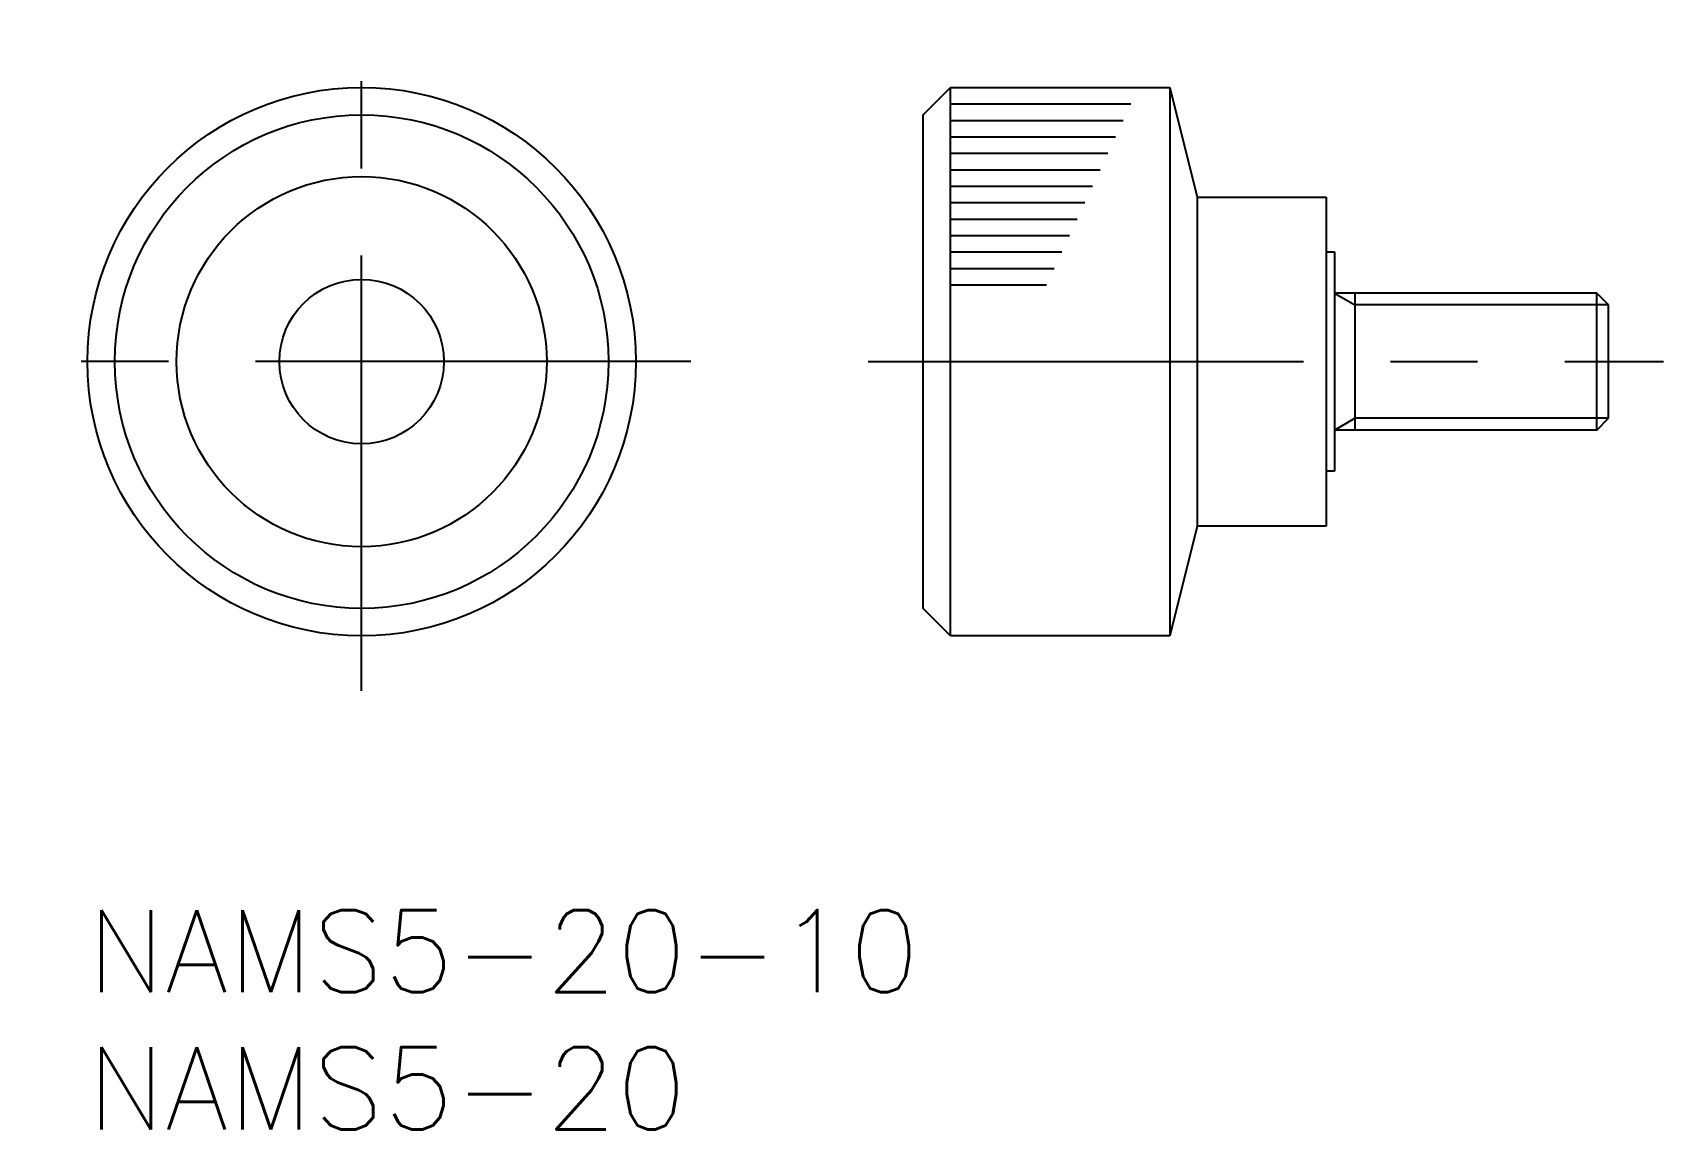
# Model space of a CAD drawing. Extents: x -2 to 57.5, y -8 to 32.
import ezdxf

# ---------------------------------------------------------------- set-up
doc = ezdxf.new("R2010")
doc.units = 0
doc.header["$LTSCALE"] = 0.5
doc.linetypes.add('CENTER', pattern=[50.8, 31.75, -6.35, 6.35, -6.35])
for name, color, linetype in [('MSM_CENTER', 1, 'CENTER'), ('MSM_CONTINUOUS', 7, 'CONTINUOUS'), ('MSM_NARROW', 5, 'CONTINUOUS'), ('MSM_PART_NUMBER', 7, 'CONTINUOUS')]:
    doc.layers.add(name, color=color, linetype=linetype)
doc.styles.get("Standard").update_dxf_attribs({"font": 'txt.shx', "height": 3, "bigfont": 'bigfont.shx'})

# ---------------------------------------------------------------- blocks, each defined once
blk = doc.blocks.new('*U2')
at = {"layer": 'MSM_PART_NUMBER'}
blk.add_text('NAMS5-20-10', height=3, dxfattribs=at).set_placement((0, -3))
blk = doc.blocks.new('*U3')
at = {"layer": 'MSM_PART_NUMBER'}
blk.add_text('NAMS5-20', height=3, dxfattribs=at).set_placement((0, -8))

msp = doc.modelspace()

# ---------------------------------------------------------------- linework, layer by layer
at = {"layer": 'MSM_CENTER'}
for p, q in [((10, 8), (10, 32)), ((22, 20), (-2, 20)), ((28.474, 20), (57.474, 20))]:
    msp.add_line(p, q, dxfattribs=at)
at = {"layer": 'MSM_CONTINUOUS'}
for p, q in [((30.474, 29), (31.474, 30)), ((31.474, 10), (31.474, 30)), ((31.474, 30), (39.474, 30)), ((39.474, 30), (40.474, 26)), ((39.474, 30), (39.474, 10)), ((30.474, 11), (30.474, 29)), ((40.474, 26), (40.474, 14)), ((40.474, 26), (45.174, 26)), ((45.174, 26), (45.174, 14)), ((45.174, 24), (45.474, 24)), ((45.474, 24), (45.474, 16)), ((55.041, 22.5), (45.474, 22.5)), ((46.224, 22.5), (46.224, 17.5)), ((55.041, 17.5), (55.041, 22.5)), ((55.474, 22.067), (55.041, 22.5)), ((55.474, 17.933), (55.474, 22.067)), ((55.041, 17.5), (55.474, 17.933)), ((55.041, 17.5), (45.474, 17.5)), ((45.474, 16), (45.174, 16)), ((40.474, 14), (39.474, 10)), ((45.174, 14), (40.474, 14)), ((31.474, 10), (30.474, 11)), ((39.474, 10), (31.474, 10))]:
    msp.add_line(p, q, dxfattribs=at)
for radius in [10, 9, 6.75, 3]:
    msp.add_circle((10, 20), radius, dxfattribs=at)
at = {"layer": 'MSM_NARROW'}
for p, q in [((31.474, 29.4), (38.056, 29.4)), ((31.474, 28.8), (37.776, 28.8)), ((31.474, 28.2), (37.496, 28.2)), ((31.474, 27.6), (37.216, 27.6)), ((31.474, 27), (36.937, 27)), ((31.474, 26.4), (36.657, 26.4)), ((31.474, 25.8), (36.377, 25.8)), ((31.474, 25.2), (36.097, 25.2)), ((31.474, 24.6), (35.817, 24.6)), ((31.474, 24), (35.538, 24)), ((31.474, 23.4), (35.258, 23.4)), ((31.474, 22.8), (34.978, 22.8)), ((45.474, 22.5), (46.224, 22.067)), ((55.474, 22.067), (46.224, 22.067)), ((45.474, 17.5), (46.224, 17.933)), ((55.474, 17.933), (46.224, 17.933))]:
    msp.add_line(p, q, dxfattribs=at)

# ---------------------------------------------------------------- block references
at = {"layer": 'MSM_CONTINUOUS'}
for name in ['*U2', '*U3']:
    msp.add_blockref(name, (0, 0), dxfattribs=at)

doc.saveas('drawing.dxf')
